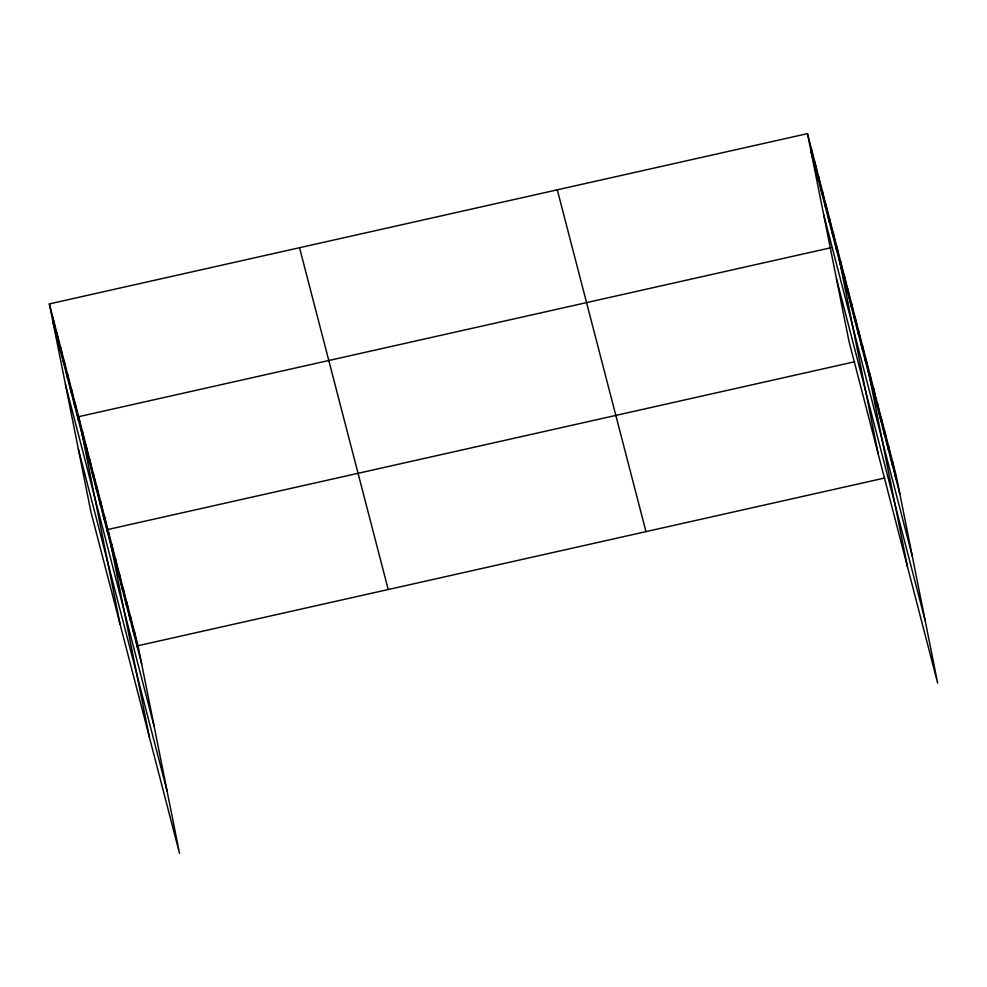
<?xml version="1.0" encoding="UTF-8"?>
<svg xmlns="http://www.w3.org/2000/svg" width="987" height="987" viewBox="0 0 987 987"><rect width="100%" height="100%" fill="white"/><g stroke="black" fill="none" stroke-linecap="round" stroke-linejoin="round"><path stroke-width="1.48" d="M49.35 303.91L138.032 645.72L179.523 853.373L90.841 511.562L49.35 303.91L807.477 133.627L896.159 475.438L937.65 683.09L848.968 341.28L807.477 133.627M831.054 247.7L78.615 416.699L120.106 624.364M854.631 361.773L107.879 529.501L149.37 737.153M138.032 645.72L884.784 477.992M811.117 151.887L899.799 493.685M823.614 214.389L912.296 556.199M836.482 278.778L925.164 620.589M557.297 189.825L645.979 531.635M299.53 247.712L388.212 589.523M53.002 322.157L141.684 663.967M65.487 384.659L154.169 726.469M78.355 449.06L167.037 790.871M892.384 460.917L896.036 479.164M888.621 446.383L892.26 464.63M884.846 431.862L888.497 450.109M881.083 417.328L884.722 435.588M877.307 402.807L880.959 421.054M873.544 388.273L877.184 406.533M869.769 373.752L873.421 391.999M866.006 359.219L907.497 566.883M862.342 345.129L865.994 363.376M858.69 331.027L862.33 349.275M855.026 316.926L858.678 335.173M851.374 302.824L855.013 321.071M847.71 288.722L851.362 306.982M844.058 274.62L847.697 292.88M840.393 260.531L844.045 278.778M836.742 246.429L878.233 454.082M833.077 232.327L836.729 250.575M829.425 218.226L833.065 236.473M825.761 204.124L829.413 222.383M822.109 190.035L825.749 208.282M818.445 175.933L822.097 194.18M814.793 161.831L818.433 180.078M811.129 147.729L814.781 165.976M134.269 631.187L137.909 649.434M130.494 616.665L134.146 634.912M126.731 602.132L130.37 620.379M122.956 587.61L126.607 605.858M119.193 573.077L122.832 591.336M115.417 558.556L119.069 576.803M111.654 544.022L115.294 562.282M104.227 515.399L107.867 533.646M100.563 501.297L104.215 519.557M96.911 487.196L100.551 505.455M93.247 473.106L96.899 491.353M89.595 459.004L93.234 477.252M85.931 444.903L89.583 463.15M82.279 430.801L85.918 449.048M74.963 402.597L78.602 420.857M71.298 388.508L74.95 406.755M67.647 374.406L71.286 392.653M63.982 360.304L67.634 378.552M60.33 346.203L63.97 364.45M56.666 332.101L60.318 350.36M53.014 317.999L56.654 336.259"/></g></svg>
